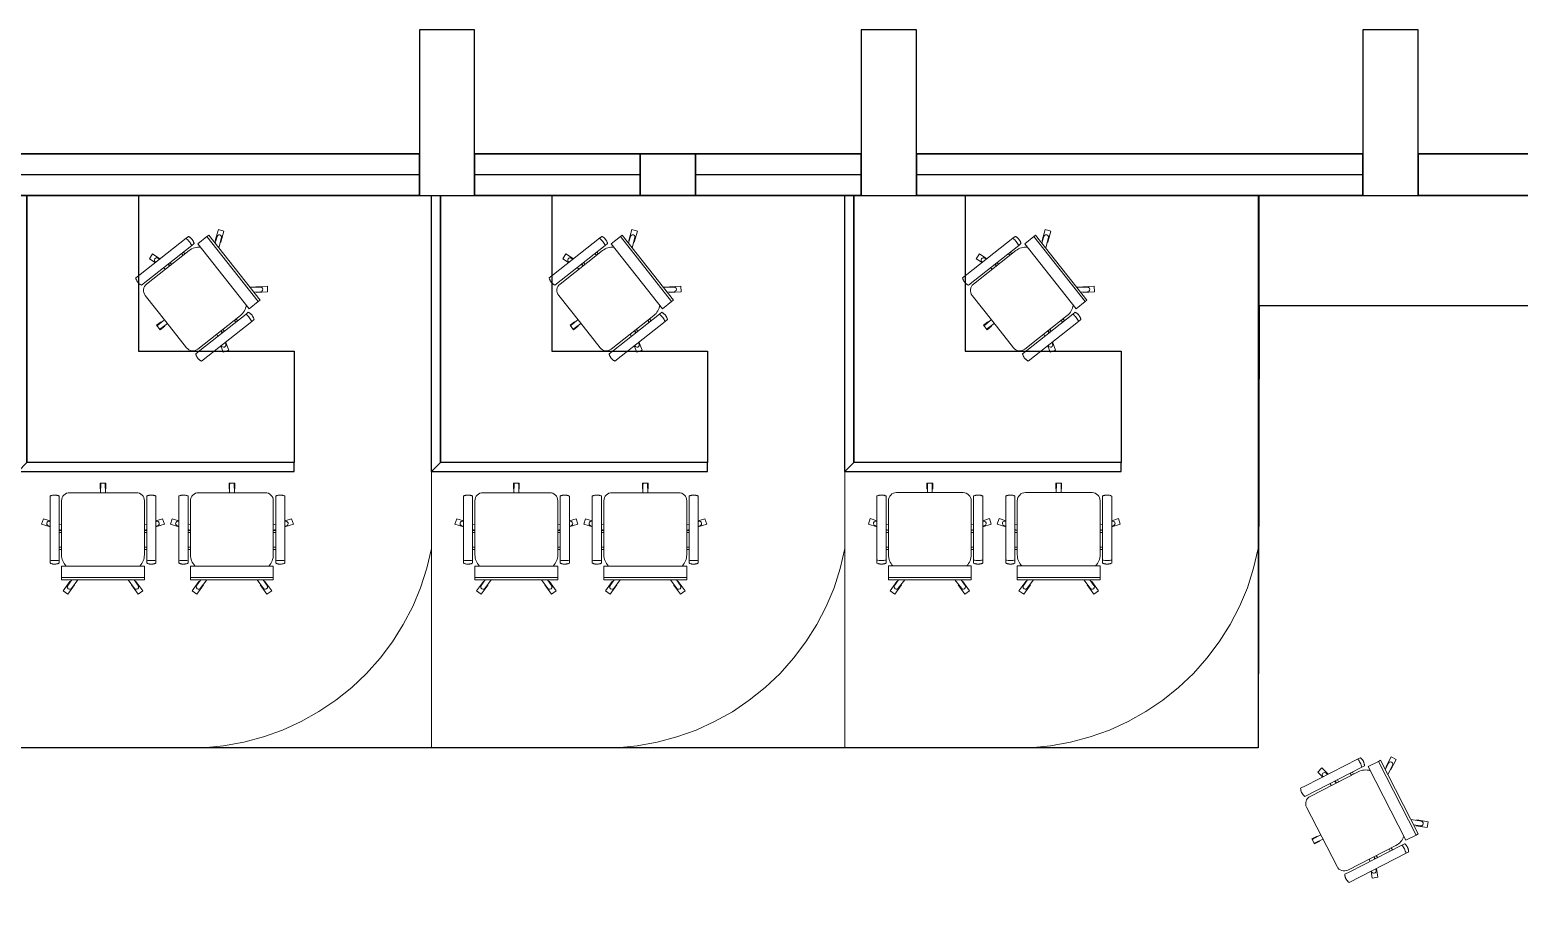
# Model space of a CAD drawing. Header units: millimetres. Extents: x 1993 to 4093, y 1262 to 2017.
# Drawn here: x 2483.1 to 2806.7, y 1553.1 to 1744.1 of the extents above; entities that cross this region are included whole.
import ezdxf

# ---------------------------------------------------------------- set-up
doc = ezdxf.new("R2010")
doc.units = ezdxf.units.MM
for name, color, linetype, lineweight in [('CHAIR MB', 252, 'Continuous', 18), ('FLR CARPET 2', 254, 'Continuous', 15), ('FLR CARPET GRASS', 54, 'Continuous', 15), ('PASSAGE', 251, 'Continuous', 25), ('STORAGE', 252, 'Continuous', 18), ('WALL', 251, 'Continuous', 30), ('WORKSTATION - L SHAPED WITH ALUMINIUM PARTITION', 251, 'Continuous', 25), ('WORKSTATION - Y SHAPED', 251, 'Continuous', 25)]:
    doc.layers.add(name, color=color, linetype=linetype, lineweight=lineweight)
for name, color, linetype in [('COLUMN', 251, 'Continuous'), ('FACADE', 140, 'Continuous'), ('PLANNER', 3, 'Continuous')]:
    doc.layers.add(name, color=color, linetype=linetype)

# ---------------------------------------------------------------- blocks, each defined once
blk = doc.blocks.new('WORKSTAION HEXA 4FT')
at = {"layer": 'WORKSTATION - Y SHAPED'}
for p, q in [((-10.86, 33), (-31.98, 33)), ((-31.98, 33), (-31.98, -15)), ((-7.86, 5.71), (-7.86, 30)), ((-25.56, 2.15), (-25.62, 1.87)), ((-12.58, -14.12), (-25.62, 1.87)), ((-25.13, 2.51), (-25.56, 2.15)), ((-25.56, 2.15), (-12.29, -14.12)), ((-11.86, -13.77), (-25.13, 2.51)), ((-20.4, -3.29), (-19.74, -2.72)), ((-15.83, -6.45), (-18.79, -2.82)), ((-19.94, -9.84), (-22.9, -6.2)), ((-22.81, -5.26), (-21, -3.79)), ((-20.64, -5.36), (-21.87, -6.58)), ((-20.57, -6.09), (-19.9, -5.54)), ((-20.56, -6.1), (-20.57, -6.09)), ((-20.56, -6.1), (-19.69, -5.4)), ((-19.28, -7.49), (-20.47, -6.03)), ((-20.25, -5.22), (-20.13, -5.27)), ((-20.13, -5.27), (-19.9, -5.54)), ((18.99, -16.72), (-1.86, -4.68)), ((-20.1, -8.75), (-21.87, -6.58)), ((-21.71, -6.78), (-21.62, -6.71)), ((-21.69, -6.8), (-21.62, -6.74)), ((-20.18, -8.48), (-21.62, -6.71)), ((-20.21, -8.47), (-21.62, -6.74)), ((-20.28, -8.53), (-20.21, -8.47)), ((-20.27, -8.55), (-20.18, -8.48)), ((-18.66, -7.79), (-20.1, -8.75)), ((-19.37, -7.56), (-18.5, -6.85)), ((-19.36, -7.58), (-19.37, -7.56)), ((-19.36, -7.58), (-18.69, -7.03)), ((-18.99, -9.93), (-17.19, -8.46)), ((-18.47, -7.3), (-18.69, -7.03)), ((-18.45, -7.44), (-18.47, -7.3)), ((-16.59, -7.97), (-15.93, -7.4)), ((-31.98, -15), (9.59, -39)), ((-12.29, -14.12), (-12.58, -14.12)), ((-12.29, -14.12), (-11.86, -13.77)), ((9.59, -39), (20.09, -20.81))]:
    blk.add_line(p, q, dxfattribs=at)
for centre, radius in [((-19.59, -4.72), 0.0447), ((-22.28, -6.73), 0.0674), ((-21.92, -7.16), 0.0674), ((-21.57, -7.6), 0.0674), ((-21.22, -8.03), 0.0674), ((-20.86, -8.46), 0.0674), ((-20.51, -8.9), 0.0674), ((-20.16, -9.33), 0.0674), ((-19.81, -9.76), 0.0674), ((-17.82, -6.89), 0.0447)]:
    blk.add_circle(centre, radius, dxfattribs=at)
for centre, radius, start, end in [((-10.86, 30), 3, 0, 90), ((4.14, 5.71), 12, 180, 240), ((-19.31, -3.24), 0.67, 39.2013, 129.2013), ((-22.38, -5.78), 0.67, 129.2013, 219.2013), ((-20.32, -5.64), 0.421, 80.2365, 139.3196), ((-16.35, -6.88), 0.67, 309.2013, 39.2013), ((-18.87, -7.42), 0.421, 299.0829, 358.1661), ((-19.42, -9.41), 0.67, 219.2013, 309.2013), ((17.49, -19.31), 3, 330, 60)]:
    blk.add_arc(centre, radius, start, end, dxfattribs=at)
blk = doc.blocks.new('CHAIR MB2')
at = {"layer": 'CHAIR MB'}
for p, q in [((2.57, 11.5), (3.16, 13.35)), ((4.35, 12.96), (3.16, 13.35)), ((4.35, 12.96), (3.88, 11.51)), ((2.83, 11.9), (2.69, 11.51)), ((3.75, 11.51), (3.77, 11.59)), ((-11.34, 8.64), (-12.07, 7.62)), ((-10.06, 6.16), (-12.07, 7.62)), ((-11.34, 8.64), (-9.32, 7.17)), ((-10.8, 6.86), (-8.95, 5.46)), ((-8.95, 6.78), (-10.21, 7.66)), ((-9.39, 7.08), (-9.32, 7.17)), ((-8.95, 9), (-8.45, 9)), ((-8.95, 9), (-8.95, -9)), ((-8.95, 9), (-8.95, -9)), ((-8.45, 9), (-5.94, 9)), ((-8.45, 9), (-8.45, -9)), ((-8.45, -9), (-8.45, 9)), ((-5.94, 9), (-5.94, -9)), ((8.07, 9.51), (-4.67, 9.51)), ((8.25, 9), (-3.5, 9)), ((-2.35, 9.51), (-2.35, 9)), ((-1.85, 9), (-1.85, 9.51)), ((1.31, 9.51), (1.31, 9)), ((1.81, 9), (1.81, 9.51)), ((2, 9.51), (1.83, 9)), ((2.98, 9), (3.14, 9.51)), ((10, 0), (10, 7.25)), ((-10.06, 6.16), (-9.99, 6.25)), ((11.84, 0.5), (10, 0.53)), ((10, -7.25), (10, 0)), ((10.83, 0.63), (12.07, 0.63)), ((10.83, 0.63), (10.83, 0.52)), ((12.07, -0.63), (12.07, 0.63)), ((10, -0.53), (11.84, -0.5)), ((10.83, -0.52), (10.83, -0.63)), ((12.07, -0.63), (10.83, -0.63)), ((-12.07, -7.62), (-10.06, -6.16)), ((-8.95, -5.46), (-10.8, -6.86)), ((-9.99, -6.25), (-10.06, -6.16)), ((-12.07, -7.62), (-11.34, -8.64)), ((-9.32, -7.17), (-11.34, -8.64)), ((-10.21, -7.66), (-8.95, -6.78)), ((-9.32, -7.17), (-9.39, -7.08)), ((-8.45, -9), (-8.95, -9)), ((-5.94, -9), (-8.45, -9)), ((-3.5, -9), (8.25, -9)), ((-2.35, -9), (-2.35, -9.51)), ((-1.85, -9.51), (-1.85, -9)), ((1.31, -9), (1.31, -9.51)), ((1.81, -9.51), (1.81, -9)), ((1.83, -9), (2, -9.51)), ((3.14, -9.51), (2.98, -9)), ((8.07, -11.51), (-4.67, -11.51)), ((3.16, -13.35), (2.57, -11.5)), ((2.69, -11.51), (2.83, -11.9)), ((3.77, -11.59), (3.75, -11.51)), ((3.88, -11.51), (4.35, -12.96)), ((3.16, -13.35), (4.35, -12.96))]:
    blk.add_line(p, q, dxfattribs=at)
for points in [[(-4.67, 9.51), (-5.31, 9.51), (-5.35, 9.59), (-5.39, 9.68), (-5.42, 9.77), (-5.45, 9.86), (-5.47, 9.95), (-5.49, 10.05), (-5.51, 10.14), (-5.52, 10.23), (-5.53, 10.33), (-5.53, 10.42), (-5.54, 10.52), (-5.53, 10.61), (-5.53, 10.71), (-5.52, 10.8), (-5.5, 10.9), (-5.49, 10.99), (-5.47, 11.08), (-5.44, 11.17), (-5.41, 11.26), (-5.38, 11.35), (-5.34, 11.44), (-5.31, 11.51), (-4.67, 11.51)], [(-4.67, 11.51), (9.26, 11.51), (9.3, 11.42), (9.34, 11.33), (9.37, 11.24), (9.4, 11.15), (9.42, 11.06), (9.44, 10.97), (9.46, 10.87), (9.47, 10.78), (9.48, 10.68), (9.48, 10.59), (9.48, 10.5), (9.48, 10.4), (9.48, 10.31), (9.47, 10.21), (9.45, 10.12), (9.44, 10.02), (9.41, 9.93), (9.39, 9.84), (9.36, 9.75), (9.33, 9.66), (9.29, 9.57), (9.26, 9.51), (8.07, 9.51)], [(-4.67, -11.51), (-5.31, -11.51), (-5.35, -11.42), (-5.39, -11.33), (-5.42, -11.24), (-5.45, -11.15), (-5.47, -11.06), (-5.49, -10.97), (-5.51, -10.87), (-5.52, -10.78), (-5.53, -10.68), (-5.53, -10.59), (-5.54, -10.5), (-5.53, -10.4), (-5.53, -10.31), (-5.52, -10.21), (-5.5, -10.12), (-5.49, -10.02), (-5.47, -9.93), (-5.44, -9.84), (-5.41, -9.75), (-5.38, -9.66), (-5.34, -9.57), (-5.31, -9.51), (-4.67, -9.51)], [(-4.67, -9.51), (9.26, -9.51), (9.3, -9.59), (9.34, -9.68), (9.37, -9.77), (9.4, -9.86), (9.42, -9.95), (9.44, -10.05), (9.46, -10.14), (9.47, -10.23), (9.48, -10.33), (9.48, -10.42), (9.48, -10.52), (9.48, -10.61), (9.48, -10.71), (9.47, -10.8), (9.45, -10.9), (9.44, -10.99), (9.41, -11.08), (9.39, -11.17), (9.36, -11.26), (9.33, -11.35), (9.29, -11.44), (9.26, -11.51), (8.07, -11.51)]]:
    blk.add_lwpolyline(points, dxfattribs=at)
for centre, radius, start, end in [((-3.5, 5.5), 3.5, 90, 134.2304), ((8.25, 7.25), 1.75, 0, 90), ((-3.5, -5.5), 3.5, 225.7696, 270), ((8.25, -7.25), 1.75, 270, 0)]:
    blk.add_arc(centre, radius, start, end, dxfattribs=at)
for centre, major_axis, start_param, end_param in [((3.3, 11.75), (-0.473, 0.154), 3.141593, 6.283185), ((-10.51, 7.26), (0.292, 0.402), 0, 3.141593), ((11.84, 0), (0, 0.497), 5.773119, 6.283185), ((11.84, 0), (0, 0.497), 3.141593, 3.65168), ((-10.51, -7.26), (-0.292, 0.402), 0, 3.141593), ((3.3, -11.75), (0.473, 0.154), 3.141593, 6.283185)]:
    blk.add_ellipse(centre, major_axis=major_axis, ratio=0.96783, start_param=start_param, end_param=end_param, dxfattribs=at)
at = {"layer": 'CHAIR MB', "start_tangent": (-0.206196, -0.978511), "end_tangent": (0.206223, -0.978505)}
for points in [[(-4.67, 11.51), (-4.77, 10.51), (-4.67, 9.51)], [(-4.67, -9.51), (-4.77, -10.51), (-4.67, -11.51)]]:
    blk.add_spline(points, degree=3, dxfattribs=at)
blk = doc.blocks.new('WORKSTAION L SHAPE 5FT')
at = {"layer": 'WORKSTATION - L SHAPED WITH ALUMINIUM PARTITION'}
for points in [[(-30, 30), (-28.06, 30), (-28.06, -28.06), (-30, -30)], [(-28.06, 30), (-3.84, 30), (-3.84, -3.84), (30, -3.84), (30, -28.06), (-28.06, -28.06)], [(30, -30), (30, -28.06), (-28.06, -28.06), (-30, -30)]]:
    blk.add_lwpolyline(points, close=True, dxfattribs=at)
blk = doc.blocks.new('CUBICLE ZONE 01')
at = {"layer": 'PLANNER', "ltscale": 25}
blk.add_lwpolyline([(96836.64, 8642.66), (96475.84, 8642.66), (96475.84, 8762.75), (96836.64, 8762.75)], close=True, dxfattribs=at)

msp = doc.modelspace()

# ---------------------------------------------------------------- linework, layer by layer
at = {"layer": 'COLUMN', "ltscale": 25}
for points in [[(2567.7, 1708.09), (2579.7, 1708.09), (2579.7, 1744.09), (2567.7, 1744.09)], [(2663.7, 1708.09), (2675.7, 1708.09), (2675.7, 1744.09), (2663.7, 1744.09)], [(2772.7, 1708.09), (2784.7, 1708.09), (2784.7, 1744.09), (2772.7, 1744.09)]]:
    msp.add_lwpolyline(points, close=True, dxfattribs=at)
at = {"layer": 'FACADE', "ltscale": 25}
for points in [[(2472.7, 1712.59), (2567.7, 1712.59)], [(2579.7, 1712.59), (2615.7, 1712.59)], [(2627.7, 1712.59), (2663.7, 1712.59)], [(2675.7, 1712.59), (2772.7, 1712.59)]]:
    msp.add_lwpolyline(points, dxfattribs=at)
at = {"layer": 'FLR CARPET 2'}
for points in [[(2480.5, 1588), (2520.75, 1588), (2525.17, 1588.42), (2529.53, 1589.2), (2533.81, 1590.35), (2537.99, 1591.84), (2542.02, 1593.68), (2545.89, 1595.85), (2549.56, 1598.33), (2553.02, 1601.1), (2556.23, 1604.16), (2559.18, 1607.47), (2561.85, 1611.01), (2564.21, 1614.76), (2566.25, 1618.7), (2567.96, 1622.79), (2569.32, 1627.01), (2570.33, 1631.32), (2570.33, 1708.09), (2480.5, 1708.09)], [(2570.33, 1588), (2610.58, 1587.99), (2614.99, 1588.41), (2619.36, 1589.2), (2623.64, 1590.34), (2627.81, 1591.84), (2631.85, 1593.68), (2635.72, 1595.84), (2639.39, 1598.32), (2642.85, 1601.1), (2646.06, 1604.15), (2649.01, 1607.46), (2651.68, 1611), (2654.04, 1614.76), (2656.08, 1618.69), (2657.79, 1622.78), (2659.15, 1627), (2660.16, 1631.32), (2660.16, 1708.08), (2570.33, 1708.08)], [(2660.15, 1588), (2700.4, 1588), (2704.82, 1588.42), (2709.18, 1589.2), (2713.46, 1590.35), (2717.64, 1591.84), (2721.67, 1593.68), (2725.54, 1595.85), (2729.21, 1598.33), (2732.67, 1601.1), (2735.88, 1604.16), (2738.83, 1607.47), (2741.5, 1611.01), (2743.86, 1614.76), (2745.9, 1618.7), (2747.61, 1622.79), (2748.97, 1627.01), (2749.98, 1631.32), (2749.98, 1708.09), (2660.15, 1708.09)]]:
    msp.add_lwpolyline(points, close=True, dxfattribs=at)
at = {"layer": 'FLR CARPET GRASS'}
for points in [[(2570.33, 1631.32), (2569.32, 1627.01), (2567.96, 1622.79), (2566.25, 1618.7), (2564.21, 1614.76), (2561.85, 1611.01), (2559.18, 1607.47), (2556.23, 1604.16), (2553.02, 1601.1), (2549.56, 1598.33), (2545.89, 1595.85), (2542.02, 1593.68), (2537.99, 1591.84), (2533.81, 1590.35), (2529.53, 1589.2), (2525.17, 1588.42), (2520.76, 1588), (2570.33, 1588)], [(2660.16, 1631.32), (2659.15, 1627), (2657.79, 1622.78), (2656.08, 1618.69), (2654.04, 1614.76), (2651.68, 1611), (2649.01, 1607.46), (2646.06, 1604.15), (2642.85, 1601.1), (2639.39, 1598.32), (2635.72, 1595.84), (2631.85, 1593.68), (2627.81, 1591.84), (2623.64, 1590.34), (2619.36, 1589.2), (2614.99, 1588.41), (2610.58, 1587.99), (2660.16, 1587.99)], [(2749.98, 1631.32), (2748.97, 1627.01), (2747.61, 1622.79), (2745.9, 1618.7), (2743.86, 1614.76), (2741.5, 1611.01), (2738.83, 1607.47), (2735.88, 1604.16), (2732.67, 1601.1), (2729.21, 1598.33), (2725.54, 1595.85), (2721.67, 1593.68), (2717.64, 1591.84), (2713.46, 1590.35), (2709.18, 1589.2), (2704.82, 1588.42), (2700.41, 1588), (2749.98, 1588)]]:
    msp.add_lwpolyline(points, close=True, dxfattribs=at)
at = {"layer": 'PASSAGE'}
msp.add_lwpolyline([(3215.2, 1543.09), (2998.2, 1543.09), (2998.2, 1556.09), (2919.2, 1556.09), (2919.2, 1543.09), (2907.2, 1543.09), (2907.2, 1574.09), (2908.76, 1574.09), (2908.7, 1585.09), (2871.2, 1585.09), (2871.2, 1543.09), (2868.2, 1543.09), (2868.2, 1525.09), (2811.2, 1525.09), (2811.2, 1684.09), (2750.15, 1684.09), (2749.98, 1588.01), (2111.7, 1588)], dxfattribs=at)
at = {"layer": 'STORAGE', "ltscale": 25}
msp.add_lwpolyline([(2750.15, 1684.09), (2811.2, 1684.09), (2811.2, 1708.09), (2750.15, 1708.09)], close=True, dxfattribs=at)
at = {"layer": 'WALL', "ltscale": 25}
for points in [[(2472.7, 1708.09), (2567.7, 1708.09), (2567.7, 1717.09), (2472.7, 1717.09)], [(2579.7, 1708.09), (2615.7, 1708.09), (2615.7, 1717.09), (2579.7, 1717.09)], [(2615.7, 1708.09), (2627.7, 1708.09), (2627.7, 1717.09), (2615.7, 1717.09)], [(2627.7, 1708.09), (2663.7, 1708.09), (2663.7, 1717.09), (2627.7, 1717.09)], [(2675.7, 1708.09), (2772.7, 1708.09), (2772.7, 1717.09), (2675.7, 1717.09)], [(2784.7, 1708.09), (2908.7, 1708.09), (2908.7, 1717.09), (2784.7, 1717.09)]]:
    msp.add_lwpolyline(points, close=True, dxfattribs=at)

# ---------------------------------------------------------------- block references
at = {"layer": 'CHAIR MB'}
for p, rotation in [((2520.48, 1686.84), 218.2745977233224), ((2610.31, 1686.84), 218.2745977233224), ((2700.14, 1686.84), 218.2745977233224), ((2772.67, 1573.18), 207.1733633509139)]:
    msp.add_blockref('CHAIR MB2', p, dxfattribs=dict(at, rotation=rotation))
at = {"layer": 'CHAIR MB', "xscale": -1, "rotation": 270}
for p in [(2498.96, 1633.45), (2526.97, 1633.45), (2588.78, 1633.45), (2616.79, 1633.45), (2678.61, 1633.46), (2706.62, 1633.46)]:
    msp.add_blockref('CHAIR MB2', p, dxfattribs=at)
at = {"layer": 'PLANNER'}
msp.add_blockref('CUBICLE ZONE 01', (-94086.66, -7054.66), dxfattribs=at)
at = {"layer": 'WORKSTATION - L SHAPED WITH ALUMINIUM PARTITION'}
for p in [(2510.5, 1678.09), (2600.33, 1678.09), (2690.15, 1678.09)]:
    msp.add_blockref('WORKSTAION L SHAPE 5FT', p, dxfattribs=at)
at = {"layer": 'WORKSTATION - Y SHAPED', "xscale": -1, "rotation": 299.9999999999893}
msp.add_blockref('WORKSTAION HEXA 4FT', (2575.58, 1525.28), dxfattribs=at)

doc.saveas('drawing.dxf')
